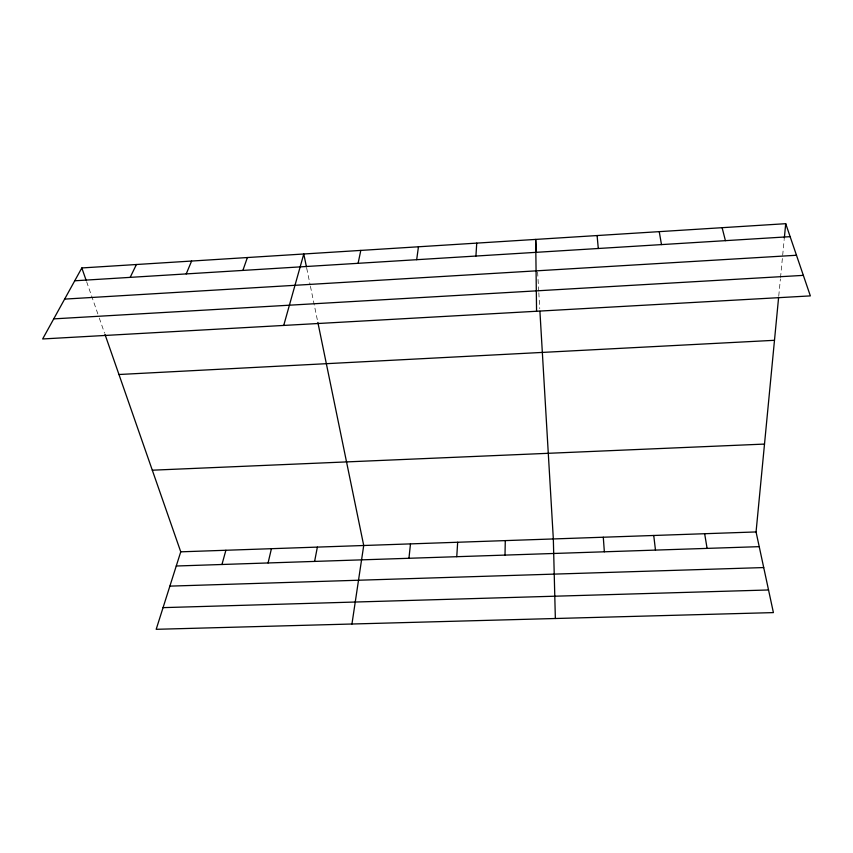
<?xml version="1.0" encoding="UTF-8"?>
<svg xmlns="http://www.w3.org/2000/svg" width="853" height="853" viewBox="0 0 853 853"><rect width="100%" height="100%" fill="white"/><g stroke="black" fill="none" stroke-linecap="round" stroke-linejoin="round"><path stroke-width="0.64" stroke-dasharray="4.26 3.2" d="M778.757 295.927L780.399 278.92M780.527 277.598L784.195 239.469M86.633 281.735L98.863 316.836M99.3 318.084L104.546 333.128M306.707 268.194L310.161 284.987M310.428 286.277L317.593 321.123M537.603 271.947L538.755 291.47M538.829 292.771L539.757 308.605"/><path stroke-width="1.28" d="M505.008 555.1L505.285 540.61M456.76 556.7L457.666 542.263M475.921 256.049L476.742 243.116M104.983 334.387L180.751 551.827L156.184 629.311L773.404 612.603L756.057 531.941L778.629 297.228M784.323 238.158L785.709 223.689L81.824 267.949L42.65 338.961L810.35 295.895L785.709 223.689M408.95 558.288L410.485 543.894M416.68 259.696L418.45 246.784M351.948 624.012L363.719 545.504L317.86 322.413M314.608 561.413L317.369 547.104M358.1 263.31L360.808 250.409M268.077 562.959L271.425 548.692M221.961 564.494L225.885 550.27M283.718 325.441L303.785 253.991L306.44 266.904M242.881 270.412L247.391 257.542M186.221 273.909L191.605 261.05M130.178 277.364L136.427 264.515M74.755 280.786L790.134 236.665M64.636 299.104L796.478 255.26M53.739 318.873L803.345 275.37M118.962 374.51L774.492 340.304M152.303 470.195L764.501 444.082M180.751 551.827L756.057 531.941M176.262 566.008L759.213 546.656M169.875 586.128L763.712 567.565M163.062 607.635L768.532 589.977M81.824 267.949L86.196 280.488M722.107 227.687L725.423 240.663M659.241 231.643L661.48 244.598M704.653 533.722L707.094 548.394M653.739 535.481L655.477 550.1M597.1 235.545L598.294 248.5M603.295 537.23L604.35 551.795M536.452 252.424L535.684 239.416L536.569 311.249M539.917 311.26L553.33 538.947L555.356 618.51"/></g></svg>
